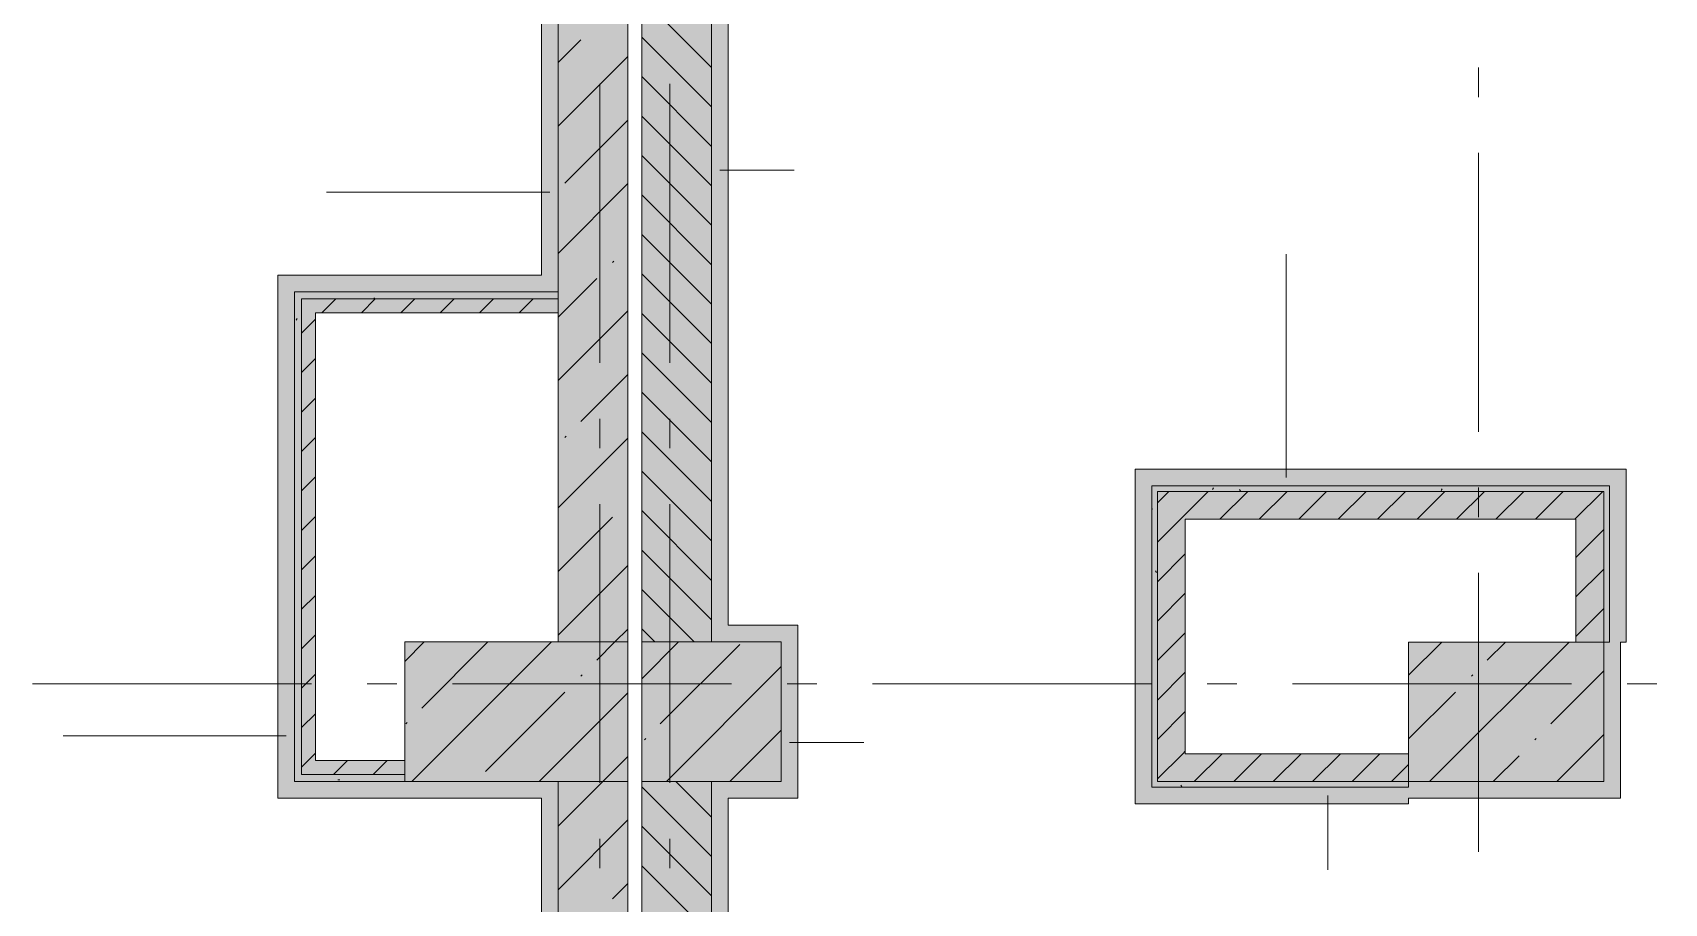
# Model space of a CAD drawing. Header units: millimetres. Extents: x -537608 to 253996, y -217170 to 186033.
# Drawn here: x -293346 to -287495, y 26862 to 29984 of the extents above; entities that cross this region are included whole.
import ezdxf

# ---------------------------------------------------------------- set-up
doc = ezdxf.new("R2010")
doc.units = ezdxf.units.MM
doc.layers.add('2) окраска коммуникации', color=152, linetype='Continuous', lineweight=30)
doc.layers.add('PDF _Геометрия', color=7, linetype='Continuous')
doc.layers.add('PDF _Сплошная заливка', color=7, linetype='Continuous', true_color=0xffffff)

msp = doc.modelspace()

# ---------------------------------------------------------------- hatches: boundary and pattern name
at = {"layer": '2) окраска коммуникации'}
h = msp.add_hatch(dxfattribs=at)
h.set_pattern_fill('ANSI31', color=5, scale=222)
h.set_pattern_definition([(45, (-305519.1, -20669.7), (-498.404, 498.404), [])])
edge = h.paths.add_edge_path()
edge.add_spline(control_points=[(-290778.1295, 11066.7373), (-290387.3432, 10570.6496), (-289743.0728, 11066.7373), (-288919.2533, 10560.095), (-288105.994, 11182.8428), (-286954.7585, 10760.6403), (-286007.4205, 10940.029), (-285042.7478, 10616.4758), (-284130.9316, 11012.6635), (-281975.2536, 10728.4524), (-280376.2745, 10966.1654), (-279268.5104, 11271.0495), (-278118.4513, 10949.6411), (-276985.3065, 10882.0339), (-275953.6379, 10645.4087), (-275395.5218, 9715.8097), (-275395.5218, 8271.0495), (-275157.9741, 7191.9904), (-275614.614, 6955.3652), (-274802.8089, 5738.4356), (-275817.5649, 5129.9708), (-275327.2936, 3468.321), (-275716.2842, 2758.4446), (-275293.4682, 2171.0495), (-273991.1979, 1727.4348), (-273974.2852, 2606.3284), (-273078.3544, 3011.9716), (-273078.3544, 4702.1524), (-273720.5962, 5040.1884), (-273078.3544, 5733.1622), (-273720.5962, 6578.2529), (-273078.3544, 7271.2267), (-273805.1597, 8271.0495), (-273078.3544, 9012.1129), (-274291.2526, 9488.1178), (-274291.2526, 9164.2291), (-275005.9538, 9367.0507), (-275005.9538, 9971.0495), (-275073.6046, 10786.8019), (-275073.6046, 11271.0495), (-274668.0133, 12503.4462), (-274837.1388, 13297.8308), (-275344.5167, 13652.7686), (-276004.109, 13838.6884), (-276985.0411, 13838.6884), (-277813.7588, 13821.7866), (-278642.4766, 14041.51), (-279014.5545, 14768.2882), (-278845.4274, 16002.1196), (-278185.8367, 17021.0495), (-276443.2448, 17292.7757), (-275935.8653, 18408.2946), (-275682.1763, 19337.8936), (-275310.1, 19659.0285), (-275479.2255, 20622.4311), (-274684.3331, 20656.2347), (-273872.5265, 20842.1545), (-273940.1773, 22126.6913), (-274481.0718, 22725.7503), (-273331.0143, 24399.0292), (-274379.5972, 25075.1012), (-273331.0143, 26038.5045), (-274075.1701, 26985.0053), (-273078.3544, 28523.0692), (-273078.3544, 28523.0692), (-273345.9962, 29714.5377), (-274039.4124, 30880.7626), (-275206.3826, 30238.4942), (-276187.3147, 30745.5482), (-277354.2849, 30153.9852), (-279011.7204, 30982.1734), (-280026.4779, 30677.941), (-281278.0101, 29934.2611), (-280499.3584, 28301.0495), (-281142.0364, 27038.3862), (-279890.5042, 25838.3584), (-281260.4253, 24180.0495), (-280059.6297, 22745.3283), (-281159.2859, 21829.0495), (-280076.8792, 20222.5318), (-281092.8162, 18916.6266), (-280737.6526, 18003.9293), (-280923.6908, 17429.2674), (-281752.4085, 17141.9368), (-283156.155, 17665.8933), (-283714.2711, 17125.035), (-284813.5921, 17750.4023), (-285185.6684, 17108.1332), (-286132.7751, 17801.1077), (-287328.3544, 16388.2505), (-285898.1717, 14701.7611), (-286388.6369, 13644.8407), (-285779.7843, 13214.0495), (-286591.5893, 12701.0495), (-286591.5893, 11811.5525), (-287690.9088, 11727.0435), (-288012.2486, 12132.6867), (-288722.5774, 11760.8471), (-289229.9569, 12453.8216), (-289940.2857, 11963.6687), (-290684.4415, 11777.7489), (-290778.1295, 11066.7373)], knot_values=[0, 0, 0, 0, 1, 2, 3, 4, 5, 6, 7, 8, 9, 10, 11, 12, 13, 14, 15, 16, 17, 18, 19, 20, 21, 22, 23, 24, 25, 26, 27, 28, 29, 30, 31, 32, 33, 34, 35, 36, 37, 38, 39, 40, 41, 42, 43, 44, 45, 46, 47, 48, 49, 50, 51, 52, 53, 54, 55, 56, 57, 58, 59, 60, 61, 62, 63, 64, 65, 66, 67, 68, 69, 70, 71, 72, 73, 74, 75, 76, 77, 78, 79, 80, 81, 82, 83, 84, 85, 86, 87, 88, 89, 90, 91, 92, 93, 94, 95, 96, 97, 98, 99, 99, 99, 99], degree=3, periodic=0)
edge = h.paths.add_edge_path(flags=16)
edge.add_arc((-282974.1314, 12518.0171), 1274.5672, 125.00000005, 234.99999995, ccw=False)
edge.add_arc((-283038.6718, 14513.9725), 1162.0444, 125.00000005, 234.99999995, ccw=False)
edge.add_arc((-282295.8664, 15202.9232), 1433.6455, 59.43173918, 169.43173908, ccw=False)
edge.add_arc((-282677.7619, 14748.5093), 2021.4887, -53.3391216, 56.66087831, ccw=False)
edge.add_arc((-282413.8331, 12555.5506), 1102.6336, -78.79029658, 31.20970332, ccw=False)
edge.add_arc((-282952.3368, 12001.1084), 919.0678, 215.00000005, 324.99999995, ccw=False)
edge = h.paths.add_edge_path(flags=16)
edge.add_arc((-277532.2831, 20735.819), 1174.7616, 125.00000005, 234.99999995, ccw=False)
edge.add_arc((-276960.5272, 23476.9879), 2171.5877, 125.00000005, 234.99999995, ccw=False)
edge.add_arc((-277291.7326, 26561.6986), 1594.1487, 125.00000005, 234.99999995, ccw=False)
edge.add_arc((-277094.17, 27873.7201), 1111.9458, 70.31799188, 180.31799178, ccw=False)
edge.add_arc((-276872.3717, 27774.8819), 1155.9508, -27.59113456, 82.40886534, ccw=False)
edge.add_arc((-276749.5729, 25951.7436), 1572.0517, -54.99999995, 54.99999995, ccw=False)
edge.add_arc((-276903.4785, 23156.4449), 1840.3779, -54.99999995, 54.99999995, ccw=False)
edge.add_arc((-276968.849, 21036.3715), 1277.4016, -81.34673665, 28.65326325, ccw=False)
edge.add_arc((-277491.3785, 20273.9631), 872.5123, 215.00000005, 324.99999995, ccw=False)
h = msp.add_hatch(dxfattribs=at)
h.set_pattern_fill('ANSI31', color=256, scale=180)
h.paths.add_polyline_path([(-284261.5973, 24109.0515, 0.52056705), (-284261.5973, 26540.8731, 0.52056705), (-284261.5973, 28830.2404, 0.52056705), (-285626.3393, 29828.8486, 0.52056705), (-286827.0414, 28445.9012, 0.52056705), (-286827.0414, 26028.7233, 0.52056705), (-286827.0414, 23887.4023, 0.52056705), (-286827.0414, 22082.0016, 0.313339017), (-287418.7029, 20474.292, 0.176741999), (-287968.2498, 20090.1541, 0.41719381), (-288900.9717, 19255.1572, 0.182310255), (-289397.7507, 19982.4334, 0.52056705), (-290302.8839, 19605.0275, 0.52056705), (-290302.8839, 17499.833, 0.52056705), (-290302.8839, 15774.49, 0.52056705), (-290302.8839, 13721.1922, 0.52056705), (-289397.7507, 15501.0554, 0.52056705), (-289397.7507, 17937.9862, 0.244698443), (-288865.6148, 18960.2098, 0.52056705), (-287409.1652, 18960.2098, 0.52056705), (-285892.2135, 18960.2098, 0.092531076), (-285790.8179, 19215.2453, 0.189613203), (-285175.6001, 19622.8638, 0.52056705), (-284261.5973, 20287.7266, 0.52056705), (-284261.5973, 22263.2197, 0.52056705)])
at = {"layer": 'PDF _Сплошная заливка', "transparency": 33554559}
for points in [[(-291211.3547, 27799.3501), (-291211.3547, 30799.35), (-291461.3557, 30799.35), (-291461.3557, 27799.3501), (-291253.0918, 27799.3501)], [(-291461.3557, 29029.3503), (-291461.3557, 29054.3504), (-292381.2614, 29054.3504), (-292381.2614, 29029.3503), (-292331.2612, 29029.3503)], [(-289332.6134, 27299.0035), (-289312.6147, 27299.0035), (-289312.6147, 28359.3508), (-289332.6134, 28359.3508), (-289332.6134, 27309.5272)], [(-287811.7018, 28239.3495), (-287711.7014, 28239.3495), (-287711.7014, 28339.3499), (-289212.6142, 28339.3499), (-289212.6142, 28239.3495), (-287901.1786, 28239.3495)], [(-292011.3559, 27299.348), (-291211.3547, 27299.348), (-291211.3547, 27799.3501), (-292011.3559, 27799.3501), (-292011.3559, 27309.5272)], [(-290911.3555, 27299.348), (-290661.3544, 27299.348), (-290661.3544, 27799.3501), (-291161.3544, 27799.3501), (-291161.3544, 27299.348)], [(-288411.7022, 27299.0035), (-287711.7014, 27299.0035), (-287711.7014, 27799.0013), (-288411.7022, 27799.0013), (-288411.7022, 27309.5272)], [(-291253.0918, 21449.3489), (-291211.3547, 21449.3489), (-291211.3547, 27299.348), (-291461.3557, 27299.348), (-291461.3557, 21449.3489)]]:
    msp.add_hatch(color=256, dxfattribs=at).paths.add_polyline_path(points)
h = msp.add_hatch(color=256, dxfattribs=at)
h.paths.add_polyline_path([(-291161.3544, 15999.0005), (-290911.3555, 15999.0005), (-290911.3555, 20949.3489), (-291161.3544, 20949.3489), (-291161.3544, 18765.7234)], flags=0)
h.paths.add_polyline_path([(-290911.3555, 21449.3489), (-290911.3555, 27299.348), (-291161.3544, 27299.348), (-291161.3544, 21449.3489)], flags=0)
h.paths.add_polyline_path([(-290911.3555, 27799.3501), (-290911.3555, 30799.35), (-291161.3544, 30799.35), (-291161.3544, 27799.3501)], flags=0)
at = {"layer": 'PDF _Сплошная заливка', "true_color": 0x56bc34, "transparency": 33554559}
for points in [[(-290911.3555, 27859.3487), (-290851.3548, 27859.3487), (-290851.3548, 30799.35), (-290911.3555, 30799.35), (-290911.3555, 30157.4639)], [(-287691.7026, 28359.3508), (-287691.7026, 28419.3493), (-289332.6134, 28419.3493), (-289332.6134, 28359.3508), (-287901.1786, 28359.3508)], [(-287631.7019, 27799.0013), (-287631.7019, 28419.3493), (-287691.7026, 28419.3493), (-287691.7026, 27799.0013), (-287651.7028, 27799.0013)], [(-290661.3544, 27299.348), (-290601.3559, 27299.348), (-290601.3559, 27859.3487), (-290661.3544, 27859.3487), (-290661.3544, 27309.5272)], [(-287651.7028, 27239.0007), (-287651.7028, 27299.0035), (-288411.7022, 27299.0035), (-288411.7022, 27239.0007), (-287711.7014, 27239.0007)]]:
    msp.add_hatch(color=85, dxfattribs=at).paths.add_polyline_path(points)
at = {"layer": 'PDF _Сплошная заливка', "true_color": 0xff7d7d, "transparency": 33554559}
for points in [[(-291521.3543, 29054.3504), (-291521.3543, 29114.3489), (-292466.2601, 29114.3489), (-292466.2601, 29054.3504), (-292406.2616, 29054.3504)], [(-292011.3559, 27239.3495), (-291521.3543, 27239.3495), (-291521.3543, 27299.348), (-292466.2601, 27299.348), (-292466.2601, 27239.3495)], [(-291521.3543, 22269.3489), (-291461.3557, 22269.3489), (-291461.3557, 27299.348), (-291521.3543, 27299.348), (-291521.3543, 22329.3496)]]:
    msp.add_hatch(color=11, dxfattribs=at).paths.add_polyline_path(points)

# ---------------------------------------------------------------- linework, layer by layer
at = {"layer": '2) окраска коммуникации'}
msp.add_open_spline([(-290778.1295, 11066.7373), (-290387.3432, 10570.6496), (-289743.0728, 11066.7373), (-288919.2533, 10560.095), (-288105.994, 11182.8428), (-286954.7585, 10760.6403), (-286007.4205, 10940.029), (-285042.7478, 10616.4758), (-284130.9316, 11012.6635), (-281975.2536, 10728.4524), (-280376.2745, 10966.1654), (-279268.5104, 11271.0495), (-278118.4513, 10949.6411), (-276985.3065, 10882.0339), (-275953.6379, 10645.4087), (-275395.5218, 9715.8097), (-275395.5218, 8271.0495), (-275157.9741, 7191.9904), (-275614.614, 6955.3652), (-274802.8089, 5738.4356), (-275817.5649, 5129.9708), (-275327.2936, 3468.321), (-275716.2842, 2758.4446), (-275293.4682, 2171.0495), (-273991.1979, 1727.4348), (-273974.2852, 2606.3284), (-273078.3544, 3011.9716), (-273078.3544, 4702.1524), (-273720.5962, 5040.1884), (-273078.3544, 5733.1622), (-273720.5962, 6578.2529), (-273078.3544, 7271.2267), (-273805.1597, 8271.0495), (-273078.3544, 9012.1129), (-274291.2526, 9488.1178), (-274291.2526, 9164.2291), (-275005.9538, 9367.0507), (-275005.9538, 9971.0495), (-275073.6046, 10786.8019), (-275073.6046, 11271.0495), (-274668.0133, 12503.4462), (-274837.1388, 13297.8308), (-275344.5167, 13652.7686), (-276004.109, 13838.6884), (-276985.0411, 13838.6884), (-277813.7588, 13821.7866), (-278642.4766, 14041.51), (-279014.5545, 14768.2882), (-278845.4274, 16002.1196), (-278185.8367, 17021.0495), (-276443.2448, 17292.7757), (-275935.8653, 18408.2946), (-275682.1763, 19337.8936), (-275310.1, 19659.0285), (-275479.2255, 20622.4311), (-274684.3331, 20656.2347), (-273872.5265, 20842.1545), (-273940.1773, 22126.6913), (-274481.0718, 22725.7503), (-273331.0143, 24399.0292), (-274379.5972, 25075.1012), (-273331.0143, 26038.5045), (-274075.1701, 26985.0053), (-273078.3544, 28523.0692), (-273078.3544, 28523.0692), (-273345.9962, 29714.5377), (-274039.4124, 30880.7626), (-275206.3826, 30238.4942), (-276187.3147, 30745.5482), (-277354.2849, 30153.9852), (-279011.7204, 30982.1734), (-280026.4779, 30677.941), (-281278.0101, 29934.2611), (-280499.3584, 28301.0495), (-281142.0364, 27038.3862), (-279890.5042, 25838.3584), (-281260.4253, 24180.0495), (-280059.6297, 22745.3283), (-281159.2859, 21829.0495), (-280076.8792, 20222.5318), (-281092.8162, 18916.6266), (-280737.6526, 18003.9293), (-280923.6908, 17429.2674), (-281752.4085, 17141.9368), (-283156.155, 17665.8933), (-283714.2711, 17125.035), (-284813.5921, 17750.4023), (-285185.6684, 17108.1332), (-286132.7751, 17801.1077), (-287328.3544, 16388.2505), (-285898.1717, 14701.7611), (-286388.6369, 13644.8407), (-285779.7843, 13214.0495), (-286591.5893, 12701.0495), (-286591.5893, 11811.5525), (-287690.9088, 11727.0435), (-288012.2486, 12132.6867), (-288722.5774, 11760.8471), (-289229.9569, 12453.8216), (-289940.2857, 11963.6687), (-290684.4415, 11777.7489), (-290778.1295, 11066.7373)], degree=3, dxfattribs=at)
at = {"layer": 'PDF _Геометрия', "lineweight": 9}
for p, q in [((-291211.3547, 27799.3501), (-291211.3547, 30799.35)), ((-291161.3544, 30799.35), (-291161.3544, 27799.3501)), ((-290911.3555, 27799.3501), (-290911.3555, 30799.35)), ((-290911.3555, 30799.35), (-290911.3555, 27859.3487)), ((-291521.3543, 30739.3515), (-291521.3543, 29114.3489)), ((-291461.3557, 30739.3515), (-291461.3557, 29054.3504)), ((-291461.3557, 29054.3504), (-291461.3557, 30739.3515)), ((-290851.3548, 27859.3487), (-290851.3548, 30739.3515)), ((-290911.3555, 29858.7544), (-291161.3544, 30108.7555)), ((-291461.3557, 29876.5421), (-291380.1678, 29957.73)), ((-290911.3555, 29717.3354), (-291161.3544, 29967.3322)), ((-291461.3557, 29648.4452), (-291211.3547, 29898.4463)), ((-290911.3555, 29575.9121), (-291161.3544, 29825.9132)), ((-291437.1931, 29444.5087), (-291211.3547, 29670.345)), ((-290911.3555, 29434.4932), (-291161.3544, 29684.49)), ((-290911.3555, 29293.0699), (-291161.3544, 29543.071)), ((-290881.3541, 29490.0868), (-290615.2059, 29490.0868)), ((-291461.3557, 29192.2471), (-291211.3547, 29442.2481)), ((-291491.355, 29411.349), (-292291.3563, 29411.349)), ((-290911.3555, 29151.6466), (-291161.3544, 29401.6477)), ((-290911.3555, 29010.2277), (-291161.3544, 29260.2288)), ((-291266.1193, 29159.3843), (-291261.3785, 29164.1295)), ((-288850.7392, 28389.3501), (-288850.7392, 29189.3492)), ((-291521.3543, 29114.3489), (-292466.2601, 29114.3489)), ((-292466.2601, 29114.3489), (-292466.2601, 29054.3504)), ((-291461.3557, 28964.1501), (-291323.1446, 29102.3612)), ((-290911.3555, 28868.8044), (-291161.3544, 29118.8055)), ((-292466.2601, 29054.3504), (-292466.2601, 27299.348)), ((-292381.2614, 29054.3504), (-292406.2616, 29054.3504)), ((-292406.2616, 29054.3504), (-292406.2616, 27374.3483)), ((-292406.2616, 27299.348), (-292406.2616, 29054.3504)), ((-292406.2616, 29054.3504), (-291521.3543, 29054.3504)), ((-292331.2612, 29054.3504), (-292381.2614, 29054.3504)), ((-292331.2612, 29029.3503), (-292381.2614, 29029.3503)), ((-292381.2614, 29029.3503), (-292381.2614, 27374.3483)), ((-291461.3557, 29054.3504), (-292331.2612, 29054.3504)), ((-291461.3557, 29029.3503), (-292331.2612, 29029.3503)), ((-292308.3861, 28979.35), (-292258.388, 29029.3503)), ((-292166.965, 28979.35), (-292116.9648, 29029.3503)), ((-292025.5439, 28979.35), (-291975.5436, 29029.3503)), ((-291884.1227, 28979.35), (-291834.1225, 29029.3503)), ((-291742.7016, 28979.35), (-291692.7014, 29029.3503)), ((-291601.2805, 28979.35), (-291551.2803, 29029.3503)), ((-291521.3543, 29054.3504), (-291461.3557, 29054.3504)), ((-291461.3557, 29029.3503), (-291461.3557, 29054.3504)), ((-291461.3557, 28979.35), (-291461.3557, 29029.3503)), ((-292331.2612, 27374.3483), (-292331.2612, 28979.35)), ((-292331.2612, 28979.35), (-291461.3557, 28979.35)), ((-291461.3557, 28736.0532), (-291211.3547, 28986.05)), ((-291461.3557, 28979.35), (-291461.3557, 27799.3501)), ((-290911.3555, 28727.3854), (-291161.3544, 28977.3865)), ((-292381.2614, 28906.4768), (-292331.2612, 28956.4771)), ((-292381.2614, 28765.0536), (-292331.2612, 28815.0538)), ((-290911.3555, 28585.9622), (-291161.3544, 28835.9633)), ((-291380.1678, 28589.14), (-291211.3547, 28757.9531)), ((-292381.2614, 28623.6346), (-292331.2612, 28673.6348)), ((-290911.3555, 28444.5432), (-291161.3544, 28694.54)), ((-290911.3555, 28303.1199), (-291161.3544, 28553.121)), ((-292381.2614, 28482.2113), (-292331.2612, 28532.2115)), ((-291461.3557, 28279.8551), (-291211.3547, 28529.8562)), ((-291437.1931, 28532.1168), (-291432.4523, 28536.8576)), ((-292381.2614, 28340.7924), (-292331.2612, 28390.7926)), ((-290911.3555, 28161.701), (-291161.3544, 28411.6978)), ((-289332.6134, 28419.3493), (-289392.6141, 28419.3493)), ((-289392.6141, 28419.3493), (-289392.6141, 27219.0041)), ((-287691.7026, 28419.3493), (-289332.6134, 28419.3493)), ((-287631.7019, 28419.3493), (-287691.7026, 28419.3493)), ((-287631.7019, 27799.0013), (-287631.7019, 28419.3493)), ((-289312.6147, 28359.3508), (-289332.6134, 28359.3508)), ((-289332.6134, 28359.3508), (-289332.6134, 27399.0039)), ((-289332.6134, 27399.0039), (-289332.6134, 28359.3508)), ((-289332.6134, 28359.3508), (-289312.6147, 28359.3508)), ((-289212.6142, 28359.3508), (-289312.6147, 28359.3508)), ((-289312.6147, 28298.1682), (-289271.4308, 28339.3499)), ((-289312.6147, 27399.0039), (-289312.6147, 28339.3499)), ((-289312.6147, 28339.3499), (-289212.6142, 28339.3499)), ((-287691.7026, 28359.3508), (-289212.6142, 28359.3508)), ((-289212.6142, 28359.3508), (-287691.7026, 28359.3508)), ((-289212.6142, 28256.7453), (-289130.0097, 28339.3499)), ((-289212.6142, 28339.3499), (-287711.7014, 28339.3499)), ((-289088.589, 28239.3495), (-288988.5885, 28339.3499)), ((-288947.1678, 28239.3495), (-288847.1674, 28339.3499)), ((-288805.7446, 28239.3495), (-288705.7463, 28339.3499)), ((-288664.3234, 28239.3495), (-288564.3252, 28339.3499)), ((-288522.9023, 28239.3495), (-288422.9019, 28339.3499)), ((-288381.4812, 28239.3495), (-288281.4808, 28339.3499)), ((-288240.0601, 28239.3495), (-288140.0597, 28339.3499)), ((-288098.6389, 28239.3495), (-287998.6386, 28339.3499)), ((-287957.2178, 28239.3495), (-287857.2174, 28339.3499)), ((-287815.7967, 28239.3495), (-287715.7963, 28339.3499)), ((-287711.7014, 28339.3499), (-287711.7014, 28239.3495)), ((-287691.7026, 28339.3499), (-287691.7026, 28359.3508)), ((-287691.7026, 28359.3508), (-287691.7026, 28339.3499)), ((-287691.7026, 28239.3495), (-287691.7026, 28339.3499)), ((-290911.3555, 28020.2777), (-291161.3544, 28270.2788)), ((-292381.2614, 28199.3691), (-292331.2612, 28249.3693)), ((-291461.3557, 28051.7539), (-291266.1193, 28246.9924)), ((-289312.6147, 28156.7449), (-289212.6142, 28256.7453)), ((-289212.6142, 27399.0039), (-289212.6142, 28239.3495)), ((-289212.6142, 28239.3495), (-287811.7018, 28239.3495)), ((-287811.7018, 28239.3495), (-287811.7018, 27799.0013)), ((-287811.7018, 28102.0211), (-287711.7014, 28202.0215)), ((-287711.7014, 28239.3495), (-287711.7014, 27799.0013)), ((-287691.7026, 27799.0013), (-287691.7026, 28239.3495)), ((-287691.7026, 28239.3495), (-287691.7026, 27799.0013)), ((-292381.2614, 28057.9458), (-292331.2612, 28107.946)), ((-290911.3555, 27878.8544), (-291161.3544, 28128.8555)), ((-289312.6147, 28015.326), (-289212.6142, 28115.322)), ((-291461.3557, 27823.657), (-291211.3547, 28073.6581)), ((-287811.7018, 27960.6021), (-287711.7014, 28060.6025)), ((-290973.2702, 27799.3501), (-291161.3544, 27987.4366)), ((-289312.6147, 27873.9027), (-289212.6142, 27973.9031)), ((-292381.2614, 27916.5268), (-292331.2612, 27966.527)), ((-287811.7018, 27819.1788), (-287711.7014, 27919.1793)), ((-290911.3555, 27859.3487), (-290911.3555, 27799.3501)), ((-290661.3544, 27859.3487), (-290851.3548, 27859.3487)), ((-290601.3559, 27859.3487), (-290661.3544, 27859.3487)), ((-290601.3559, 27299.348), (-290601.3559, 27859.3487)), ((-292381.2614, 27775.1036), (-292331.2612, 27825.1038)), ((-292011.3559, 27729.8528), (-291941.8585, 27799.3501)), ((-292011.3559, 27799.3501), (-292011.3559, 27299.348)), ((-291211.3547, 27799.3501), (-292011.3559, 27799.3501)), ((-291985.6626, 27299.348), (-291485.6626, 27799.3501)), ((-291950.4144, 27562.6974), (-291713.7616, 27799.3501)), ((-291323.1446, 27733.7712), (-291257.5635, 27799.3501)), ((-291257.5635, 27799.3501), (-291211.3547, 27845.5568)), ((-291211.3547, 27299.348), (-291211.3547, 27799.3501)), ((-291114.6913, 27799.3501), (-291161.3544, 27846.0133)), ((-291161.3544, 27667.4601), (-291029.4644, 27799.3501)), ((-290911.3555, 27799.3501), (-291161.3544, 27799.3501)), ((-291161.3544, 27799.3501), (-291161.3544, 27299.348)), ((-291161.3544, 27799.3501), (-290911.3555, 27799.3501)), ((-290661.3544, 27799.3501), (-290911.3555, 27799.3501)), ((-290911.3555, 27799.3501), (-290661.3544, 27799.3501)), ((-290661.3544, 27299.348), (-290661.3544, 27799.3501)), ((-290661.3544, 27799.3501), (-290661.3544, 27299.348)), ((-289312.6147, 27732.4794), (-289212.6142, 27832.4798)), ((-288411.7022, 27679.9301), (-288292.631, 27799.0013)), ((-288411.7022, 27799.0013), (-288411.7022, 27299.0035)), ((-287711.7014, 27799.0013), (-288411.7022, 27799.0013)), ((-288336.4328, 27299.0035), (-287836.4328, 27799.0013)), ((-288129.7642, 27733.7712), (-288064.5319, 27799.0013)), ((-287711.7014, 27299.0035), (-287711.7014, 27799.0013)), ((-287711.7014, 27799.0013), (-287691.7026, 27799.0013)), ((-287691.7026, 27799.0013), (-287711.7014, 27799.0013)), ((-287651.7028, 27299.0035), (-287651.7028, 27799.0013)), ((-287651.7028, 27799.0013), (-287631.7019, 27799.0013)), ((-291095.0456, 27505.6699), (-290809.9212, 27790.7943)), ((-292381.2614, 27633.6846), (-292331.2612, 27683.6848)), ((-291380.1678, 27676.7437), (-291375.427, 27681.4888)), ((-291073.2684, 27299.348), (-290661.3544, 27711.2642)), ((-289312.6147, 27591.0604), (-289212.6142, 27691.0608)), ((-288186.7895, 27676.7437), (-288182.0466, 27681.4888)), ((-287901.6652, 27505.6699), (-287711.7014, 27695.6337)), ((-291722.3153, 27334.5962), (-291437.1931, 27619.7206)), ((-291529.4644, 27299.348), (-291211.3547, 27617.4599)), ((-288411.7022, 27451.8332), (-288243.8127, 27619.7206)), ((-292381.2614, 27492.2613), (-292331.2612, 27542.2615)), ((-292007.4397, 27505.6699), (-292002.6989, 27510.415)), ((-289312.6147, 27449.6372), (-289212.6142, 27549.6375)), ((-292436.2608, 27462.9165), (-293236.2621, 27462.9165)), ((-291152.0709, 27448.6468), (-291147.3279, 27453.3876)), ((-290845.1694, 27299.348), (-290661.3544, 27483.163)), ((-287958.6905, 27448.6468), (-287953.9475, 27453.3876)), ((-287880.2368, 27299.0035), (-287711.7014, 27467.5368)), ((-292357.7512, 27374.3483), (-292331.2612, 27400.8425)), ((-291301.3675, 27299.348), (-291211.3547, 27389.363)), ((-290631.3552, 27438.4504), (-290365.2048, 27438.4504)), ((-289332.6134, 27399.0039), (-289332.6134, 27299.0035)), ((-289312.6147, 27308.2182), (-289221.8288, 27399.0039)), ((-289312.6147, 27299.0035), (-289312.6147, 27399.0039)), ((-289221.8288, 27399.0039), (-289212.6142, 27408.2186)), ((-288411.7022, 27399.0039), (-289212.6142, 27399.0039)), ((-289180.4082, 27299.0035), (-289080.4077, 27399.0039)), ((-289038.987, 27299.0035), (-288938.9866, 27399.0039)), ((-288897.5659, 27299.0035), (-288797.5655, 27399.0039)), ((-288756.1427, 27299.0035), (-288656.1444, 27399.0039)), ((-288614.7215, 27299.0035), (-288514.7211, 27399.0039)), ((-288108.3337, 27299.0035), (-288015.7158, 27391.6236)), ((-292406.2616, 27374.3483), (-292406.2616, 27324.3481)), ((-292406.2616, 27324.3481), (-292406.2616, 27299.348)), ((-292381.2614, 27350.8424), (-292357.7512, 27374.3483)), ((-292381.2614, 27374.3483), (-292381.2614, 27324.3481)), ((-292381.2614, 27324.3481), (-292011.3559, 27324.3481)), ((-292011.3559, 27374.3483), (-292331.2612, 27374.3483)), ((-292266.3303, 27324.3481), (-292216.3301, 27374.3483)), ((-292124.9092, 27324.3481), (-292074.909, 27374.3483)), ((-288473.3004, 27299.0035), (-288411.7022, 27360.5996)), ((-292466.2601, 27299.348), (-292466.2601, 27239.3495)), ((-292406.2616, 27299.348), (-292011.3559, 27299.348)), ((-292011.3559, 27299.348), (-292406.2616, 27299.348)), ((-292011.3559, 27299.348), (-291211.3547, 27299.348)), ((-291461.3557, 27139.362), (-291301.3675, 27299.348)), ((-291461.3557, 22269.3489), (-291461.3557, 27299.348)), ((-291461.3557, 27299.348), (-291461.3557, 22269.3489)), ((-291211.3547, 21449.3489), (-291211.3547, 27299.348)), ((-291161.3544, 27299.348), (-290911.3555, 27299.348)), ((-290911.3555, 27299.348), (-291161.3544, 27299.348)), ((-291161.3544, 27299.348), (-291161.3544, 21449.3489)), ((-290911.3555, 27030.3277), (-291161.3544, 27280.3288)), ((-290911.3555, 27171.751), (-291038.9568, 27299.348)), ((-290911.3555, 27299.348), (-290661.3544, 27299.348)), ((-290851.3548, 27299.348), (-290911.3555, 27299.348)), ((-290911.3555, 27299.348), (-290911.3555, 25914.3481)), ((-290911.3555, 25914.3481), (-290911.3555, 27299.348)), ((-290661.3544, 27299.348), (-290851.3548, 27299.348)), ((-290601.3559, 27239.3495), (-290601.3559, 27299.348)), ((-289332.6134, 27299.0035), (-289332.6134, 27279.0026)), ((-289332.6134, 27299.0035), (-289332.6134, 27279.0026)), ((-289332.6134, 27279.0026), (-288411.7022, 27279.0026)), ((-289332.6134, 27279.0026), (-288411.7022, 27279.0026)), ((-288411.7022, 27299.0035), (-289312.6147, 27299.0035)), ((-288411.7022, 27299.0035), (-287711.7014, 27299.0035)), ((-288411.7022, 27279.0026), (-288411.7022, 27299.0035)), ((-288411.7022, 27279.0026), (-288411.7022, 27299.0035)), ((-287651.7028, 27239.0007), (-287651.7028, 27299.0035)), ((-292466.2601, 27239.3495), (-291521.3543, 27239.3495)), ((-291521.3543, 27239.3495), (-291521.3543, 22329.3496)), ((-290851.3548, 25914.3481), (-290851.3548, 27239.3495)), ((-290851.3548, 27239.3495), (-290601.3559, 27239.3495)), ((-289392.6141, 27219.0041), (-289332.6134, 27219.0041)), ((-289332.6134, 27219.0041), (-288411.7022, 27219.0041)), ((-288701.7375, 27249.0033), (-288701.7375, 26982.8508)), ((-288411.7022, 27219.0041), (-288411.7022, 27239.0007)), ((-288411.7022, 27239.0007), (-287651.7028, 27239.0007)), ((-291461.3557, 26911.265), (-291211.3547, 27161.2618)), ((-290911.3555, 26888.9045), (-291161.3544, 27138.9055)), ((-290911.3555, 26747.4855), (-291161.3544, 26997.4866)), ((-291266.1193, 26878.4024), (-291211.3547, 26933.1649))]:
    msp.add_line(p, q, dxfattribs=at)
at = {"layer": 'PDF _Геометрия', "color": 253, "lineweight": 9, "true_color": 0xaaaaaa}
for p, q in [((-288161.3545, 29858.4745), (-288161.3545, 29752.6396)), ((-291311.3551, 29799.7247), (-291311.3551, 28799.7247)), ((-291061.3561, 29799.7247), (-291061.3561, 28799.7247)), ((-288161.3545, 29552.6387), (-288161.3545, 28552.6387)), ((-291311.3551, 28599.7239), (-291311.3551, 28493.8889)), ((-291061.3561, 28599.7239), (-291061.3561, 28493.8889)), ((-288161.3545, 28352.6379), (-288161.3545, 28246.8072)), ((-291311.3551, 28293.8881), (-291311.3551, 27293.8881)), ((-291061.3561, 28293.8881), (-291061.3561, 27293.8881)), ((-288161.3545, 28046.8064), (-288161.3545, 27046.8065)), ((-293345.6193, 27649.0007), (-292345.6193, 27649.0007)), ((-292145.6185, 27649.0007), (-292039.7857, 27649.0007)), ((-291839.7848, 27649.0007), (-290839.7849, 27649.0007)), ((-290639.7861, 27649.0007), (-290533.9512, 27649.0007)), ((-290333.9525, 27649.0007), (-289333.9504, 27649.0007)), ((-289133.9517, 27649.0007), (-289028.1189, 27649.0007)), ((-288828.1181, 27649.0007), (-287828.1181, 27649.0007)), ((-287628.1172, 27649.0007), (-287522.2845, 27649.0007)), ((-291311.3551, 27093.8915), (-291311.3551, 26988.0566)), ((-291061.3561, 27093.8915), (-291061.3561, 26988.0566))]:
    msp.add_line(p, q, dxfattribs=at)
at = {"layer": 'PDF _Геометрия', "color": 8, "lineweight": 9, "true_color": 0x787878}
for p, q in [((-292119.9316, 29033.2514), (-292122.1835, 29029.3503)), ((-292397.5077, 28958.8754), (-292400.8619, 28953.0668)), ((-289111.0744, 28351.9447), (-289114.4265, 28346.1359)), ((-289015.0935, 28340.0431), (-289018.4479, 28345.8518)), ((-288291.9571, 28348.2975), (-288295.3092, 28342.4889)), ((-289329.8598, 28275.631), (-289332.6134, 28280.402)), ((-289316.2467, 28048.856), (-289319.601, 28054.6604)), ((-292251.3565, 27304.7089), (-292244.6501, 27304.7089)), ((-289224.6126, 27280.5355), (-289227.9647, 27286.3442))]:
    msp.add_line(p, q, dxfattribs=at)
at = {"layer": 'PDF _Сплошная заливка', "color": 11, "lineweight": 35, "true_color": 0xff7d7d, "transparency": 33554559}
for points in [[(-291461.3557, 29054.3504), (-291461.3557, 30739.3515), (-291521.3543, 29054.3504), (-291521.3543, 30739.3515)], [(-292406.2616, 27299.348), (-292406.2616, 29054.3504), (-292466.2601, 27299.348), (-292466.2601, 29054.3504)]]:
    msp.add_solid(points, dxfattribs=at)
at = {"layer": 'PDF _Сплошная заливка', "lineweight": 35, "transparency": 33554559}
for points in [[(-292381.2614, 27324.3481), (-292381.2614, 29054.3504), (-292406.2616, 27324.3481), (-292406.2616, 29054.3504)], [(-292331.2612, 27374.3483), (-292331.2612, 29029.3503), (-292381.2614, 27374.3483), (-292381.2614, 29029.3503)], [(-291461.3557, 28979.35), (-291461.3557, 29029.3503), (-292331.2612, 28979.35), (-292331.2612, 29029.3503)], [(-289312.6147, 28339.3499), (-287691.7026, 28339.3499), (-289312.6147, 28359.3508), (-287691.7026, 28359.3508)], [(-289212.6142, 27399.0039), (-289212.6142, 28339.3499), (-289312.6147, 27399.0039), (-289312.6147, 28339.3499)], [(-287691.7026, 27799.0013), (-287691.7026, 28339.3499), (-287711.7014, 27799.0013), (-287711.7014, 28339.3499)], [(-287711.7014, 27799.0013), (-287711.7014, 28239.3495), (-287811.7018, 27799.0013), (-287811.7018, 28239.3495)], [(-288411.7022, 27299.0035), (-288411.7022, 27399.0039), (-289312.6147, 27299.0035), (-289312.6147, 27399.0039)], [(-292011.3559, 27299.348), (-292011.3559, 27324.3481), (-292406.2616, 27299.348), (-292406.2616, 27324.3481)], [(-292011.3559, 27324.3481), (-292011.3559, 27374.3483), (-292381.2614, 27324.3481), (-292381.2614, 27374.3483)], [(-288411.7022, 27279.0026), (-288411.7022, 27299.0035), (-289332.6134, 27279.0026), (-289332.6134, 27299.0035)]]:
    msp.add_solid(points, dxfattribs=at)
at = {"layer": 'PDF _Сплошная заливка', "color": 85, "lineweight": 35, "true_color": 0x56bc34, "transparency": 33554559}
for points in [[(-289332.6134, 27219.0041), (-289332.6134, 28419.3493), (-289392.6141, 27219.0041), (-289392.6141, 28419.3493)], [(-290661.3544, 27799.3501), (-290661.3544, 27859.3487), (-290911.3555, 27799.3501), (-290911.3555, 27859.3487)], [(-287651.7028, 27299.0035), (-287651.7028, 27799.0013), (-287711.7014, 27299.0035), (-287711.7014, 27799.0013)], [(-290851.3548, 25914.3481), (-290851.3548, 27299.348), (-290911.3555, 25914.3481), (-290911.3555, 27299.348)], [(-290851.3548, 27239.3495), (-290601.3559, 27239.3495), (-290851.3548, 27299.348), (-290601.3559, 27299.348)], [(-288411.7022, 27219.0041), (-288411.7022, 27279.0026), (-289332.6134, 27219.0041), (-289332.6134, 27279.0026)]]:
    msp.add_solid(points, dxfattribs=at)

doc.saveas('drawing.dxf')
